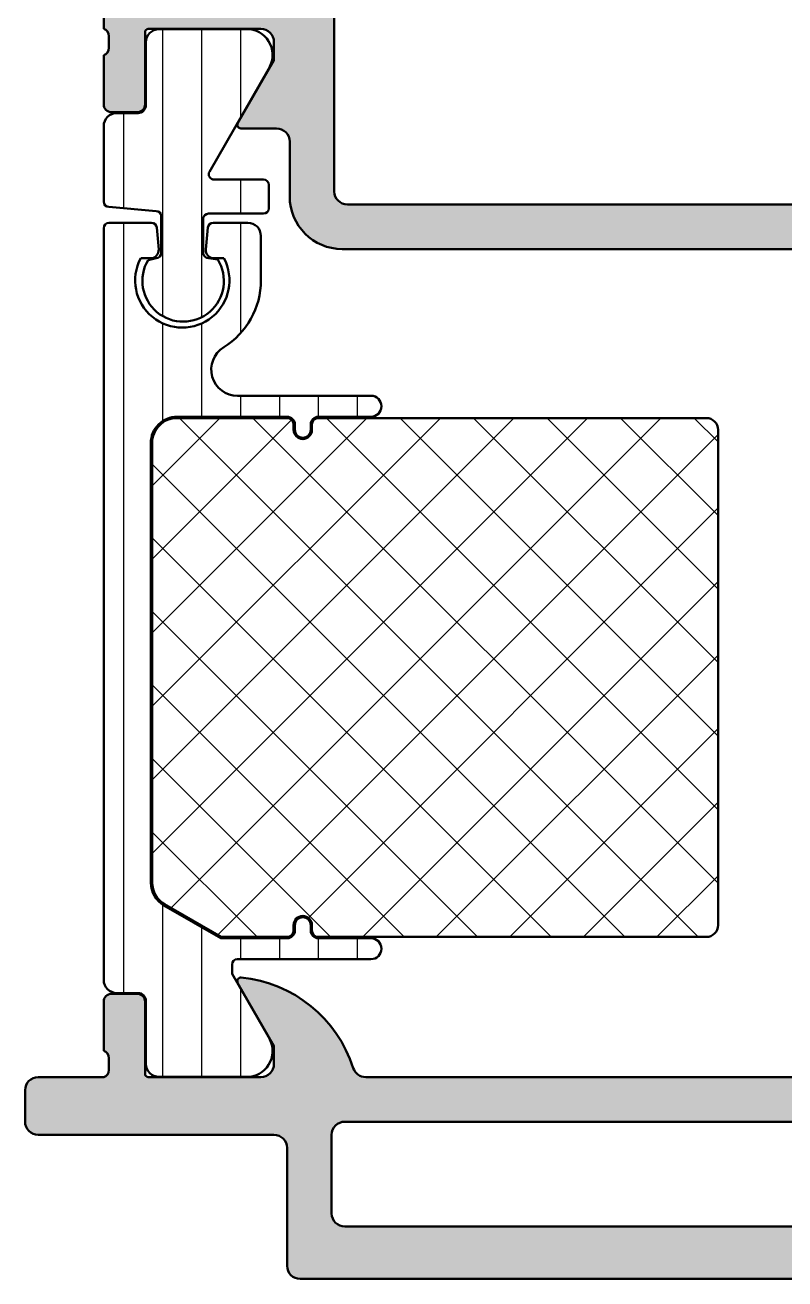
# Model space of a CAD drawing. Extents: x 20 to 78, y 3 to 75.
# Drawn here: x 20 to 49, y 3 to 50.85 of the extents above; entities that cross this region are included whole.
import ezdxf

# ---------------------------------------------------------------- set-up
doc = ezdxf.new("R2010")
doc.units = 0
for name, color, linetype, lineweight in [('0S-Alu contour', 7, 'Continuous', 50), ('0S-Alu hatch', 252, 'Continuous', 25), ('0S-Plastic contour', 254, 'Continuous', 50), ('0S-Plastic hatch', 253, 'Continuous', 25), ('0S-PT contour', 91, 'Continuous', 50), ('0S-PT hatch', 103, 'Continuous', 25)]:
    doc.layers.add(name, color=color, linetype=linetype, lineweight=lineweight)
pattern_1 = [(90, (0, 0), (-1.4859, 0), [])]

# ---------------------------------------------------------------- blocks, each defined once
blk = doc.blocks.new('398150__D2F0867B_CA79_4D83_AA23_D057F32A120A_')
at = {"layer": '0S-Alu hatch'}
h = blk.add_hatch(color=256, dxfattribs=at)
edge = h.paths.add_edge_path()
edge.add_line((30.00026401343132, 74.50000104445732), (30.00026401343133, 67.00000104445695))
edge.add_ellipse((29.50029453007857, 66.99997052501573), major_axis=(-0.4999694842842503, 0), ratio=1, start_angle=89.9930054588263, end_angle=180.0034974838206, ccw=False)
edge.add_line((29.50023349491744, 66.500001044457), (20.50026401342631, 66.50000104445625))
edge.add_arc((20.50026401343114, 66.00000104073133), 0.5000000037249209, 90.00000000055367, 179.993005887432)
edge.add_line((20.00026401343151, 66.00006207587792), (20.00026401343143, 65.70002851026636))
edge.add_arc((20.50026401366356, 65.7000285102766), 0.5000000002321201, 180, 269.9982514709469)
edge.add_line((20.50024875486903, 65.2000285102773), (23.00000000000023, 65.20002851027718))
edge.add_line((23.00000000000023, 65.20002851027718), (23.00000000000035, 58.50003040446583))
edge.add_ellipse((22.4749758030479, 58.0000229818307), major_axis=(-0.7250226410780544, 0), ratio=1, start_angle=136.3989482371629, end_angle=223.6019249855894, ccw=False)
edge.add_line((23.00000762035857, 57.50002356094377), (22.99999999875553, 50.69907664726284))
edge.add_ellipse((22.92116355221252, 50.43155605526973), major_axis=(-0.2788950563274118, 0), ratio=1, start_angle=178.8354106259032, end_angle=253.58012358051332, ccw=False)
edge.add_line((23.20000099875554, 50.42588764727137), (23.20000099875553, 49.97229364727136))
edge.add_ellipse((22.92113290311235, 49.96663298779428), major_axis=(-0.2789255417371579, 0), ratio=1, start_angle=106.4245945553576, end_angle=181.1628700728891, ccw=False)
edge.add_line((22.99999999875554, 49.69908964727134), (22.99999999875553, 47.81907864726282))
edge.add_arc((23.29999999875552, 47.81907864726282), 0.2999999999999971, 180, 270.0000000000013)
edge.add_line((23.29999999875553, 47.51907864726283), (24.27997431779831, 47.51907864726283))
edge.add_arc((24.27997431779831, 47.81907864726284), 0.3000000000000043, 270.0000000000013, 360)
edge.add_line((24.57997431779831, 47.81907864726284), (24.57997431779831, 50.57907664726283))
edge.add_ellipse((24.69997431774081, 50.57907664726283), major_axis=(-0.1199999999424967, 0), ratio=1, start_angle=269.9999999999983, end_angle=360, ccw=False)
edge.add_line((24.69997431774081, 50.69907664720533), (29.00000000000031, 50.69909748777376))
edge.add_ellipse((29.000010320111, 50.19910780788475), major_axis=(-0.4999896799955189, 0), ratio=1, start_angle=179.9988173777202, end_angle=270.00118262198185, ccw=False)
edge.add_line((29.50000000000001, 50.19909748777415), (29.49999999999988, 49.49908528074347))
edge.add_line((29.49999999999988, 49.49908528074347), (28.11175537109272, 47.09457478269572))
edge.add_arc((28.23870596663834, 47.03788439617878), 0.1390332824644127, 155.9366245846284, 266.6097434881934)
edge.add_line((28.23048400878849, 46.89909443601615), (29.59999999875592, 46.89909443601576))
edge.add_ellipse((29.59999999875615, 46.3990944360168), major_axis=(-0.4999999999989626, 0), ratio=1, start_angle=180, end_angle=270.0000000000257, ccw=False)
edge.add_line((30.0999999987551, 46.39909443601681), (30.09999999875603, 44.29876967261841))
edge.add_arc((32.09999999875595, 44.2987696726181), 1.999999999999914, 180, 269.9999999999876)
edge.add_line((32.09999999875551, 42.29876967261819), (68.70000305175542, 42.29876967261779))
edge.add_arc((68.70000305175616, 44.29876967261841), 2.000000000000618, 269.9999999999789, 360)
edge.add_line((70.70000305175677, 44.29876967261841), (70.70000305175678, 46.39909443601569))
edge.add_ellipse((71.20000305175651, 46.39909443601597), major_axis=(-0.49999999999973, 0), ratio=1, start_angle=270.00000000004724, end_angle=360, ccw=False)
edge.add_line((71.2000030517561, 46.89909443601569), (72.56953430175747, 46.89909443601581))
edge.add_arc((72.56129753257002, 47.03789339212072), 0.1390431392858264, 273.3961299493354, 384.0575019778553)
edge.add_line((72.68826293945314, 47.09457478269528), (71.30001831054585, 49.49908528074314))
edge.add_line((71.30001831054585, 49.49908528074314), (71.30001831054632, 50.199097487784))
edge.add_ellipse((71.8000030538529, 50.19911274795955), major_axis=(-0.4999847435394781, 0), ratio=1, start_angle=-90.00699432659928, end_angle=0.0017487408159126971, ccw=False)
edge.add_line((71.80006408900441, 50.69909748777362), (76.10002873271398, 50.69907664720528))
edge.add_ellipse((76.100028732714, 50.57907664720527), major_axis=(-0.1199999999999974, 0), ratio=1, start_angle=180, end_angle=270.00000000000676, ccw=False)
edge.add_line((76.220028732714, 50.57907664720527), (76.22002873271398, 47.81907864720526))
edge.add_arc((76.52002873271398, 47.81907864720525), 0.2999999999999943, 180, 270)
edge.add_line((76.52002873271398, 47.51907864720526), (77.50000305175676, 47.51907864720527))
edge.add_arc((77.50000305175678, 47.81907864720527), 0.3000000000000078, 269.9999999999973, 360)
edge.add_line((77.80000305175679, 47.81907864720527), (77.80000305175678, 49.69908964721379))
edge.add_ellipse((77.87887014739992, 49.96663298773672), major_axis=(-0.2789255417371315, 0), ratio=1, start_angle=-1.1628700728924741, end_angle=73.57540544464848, ccw=False)
edge.add_line((77.60000205175677, 49.97229364721381), (77.60000205175677, 50.42588764721378))
edge.add_ellipse((77.87883949829981, 50.43155605521215), major_axis=(-0.2788950563274235, 0), ratio=1, start_angle=-73.58012358050843, end_angle=1.16458937409692, ccw=False)
edge.add_line((77.80000305175678, 50.69907664720527), (77.80000305175827, 59.50001630324557))
edge.add_arc((76.80000305164091, 59.50001630324512), 1.000000000117344, 0, 90.00087426481947)
edge.add_line((76.79998779284129, 60.50001630324605), (76.30000305175736, 60.50001630324591))
edge.add_line((76.30000305175736, 60.50001630324591), (76.30000305175794, 58.00001630324593))
edge.add_ellipse((75.29991565428485, 58.00010370070825), major_axis=(-1.000087401291919, 0), ratio=1, start_angle=90.00501389831152, end_angle=179.9949929319336, ccw=False)
edge.add_line((75.30000317096703, 57.00001630324559), (73.99995434284199, 57.00001630324594))
edge.add_ellipse((74.00001314057084, 58.00007510097467), major_axis=(-1.000058799457211, 0), ratio=1, start_angle=0.0033686637580103707, end_angle=89.99663133636528, ccw=False)
edge.add_line((72.99995434284212, 58.00001630324366), (72.99995434284197, 65.00001630464119))
edge.add_ellipse((73.52492478227374, 65.49998470621253), major_axis=(-0.7249568020558169, 0), ratio=1, start_angle=-43.60785378749159, end_angle=43.602621782706706, ccw=False)
edge.add_line((73.00000000000021, 66.00000104374767), (72.99999999999945, 72.00000104445623))
edge.add_ellipse((74.00005492741286, 71.99994611704346), major_axis=(-1.000054928921843, 0), ratio=1, start_angle=270.00314693606, end_angle=359.99685306376585, ccw=False)
edge.add_line((74.00000000000036, 73.00000104445687), (75.30000305175837, 73.00000104445633))
edge.add_ellipse((75.29997722375064, 71.99997521644913), major_axis=(-1.00002582834073, 0), ratio=1, start_angle=180.0014797973691, end_angle=269.99852020238484, ccw=False)
edge.add_line((76.30000305175784, 72.00000104445257), (76.30000305175724, 70.5000010444568))
edge.add_line((76.30000305175724, 70.5000010444568), (76.89999389648327, 70.50000104445729))
edge.add_line((76.89999389648327, 70.50000104445729), (78.00000000000045, 71.60000714797133))
edge.add_line((78.00000000000045, 71.60000714797133), (78, 75.00000104445695))
edge.add_line((78, 75.00000104445695), (30.5002640134316, 75.00000104445675))
edge.add_arc((30.50028493701999, 74.49998012086807), 0.5000209240264388, 90.00239756628095, 179.9976024336429)
edge = h.paths.add_edge_path()
edge.add_ellipse((32.20029758276723, 72.49998883742502), major_axis=(-0.5000305185099218, 0), ratio=1, start_angle=270.003496844035, end_angle=359.99650315784504, ccw=False)
edge.add_line((32.20026706518374, 73.00001935500367), (70.80001220309043, 72.99998883763575))
edge.add_ellipse((70.80004272253704, 72.50001935407288), major_axis=(-0.499969484494379, 0), ratio=1, start_angle=179.9930054594119, end_angle=270.00349748442494, ccw=False)
edge.add_line((71.3000122033059, 72.49995831891688), (71.30001220703129, 56.80001172560853))
edge.add_arc((72.80001220703072, 56.80001172560853), 1.499999999999431, 180, 270.0000000000005)
edge.add_line((72.80001220703073, 55.30001172560909), (75.3000030517578, 55.30001172560909))
edge.add_ellipse((75.30000305175776, 54.80001172560949), major_axis=(-0.4999999999996101, 0), ratio=1, start_angle=180, end_angle=269.9999999999951, ccw=False)
edge.add_line((75.80000305175736, 54.80001172560943), (75.80000305175713, 52.89909748777348))
edge.add_ellipse((75.30000305175753, 52.89909748777348), major_axis=(-0.499999999999595, 0), ratio=1, start_angle=90.00000000000807, end_angle=180, ccw=False)
edge.add_line((75.3000030517576, 52.39909748777389), (70.00092949662229, 52.39909748777379))
edge.add_arc((70.0009274475944, 51.39818835071697), 1.000909137058925, 89.99988270598647, 180.0001172906019)
edge.add_line((69.00001831053758, 51.39818630168687), (69.00000305175676, 44.49874220679731))
edge.add_ellipse((68.49999232068394, 44.49878345703477), major_axis=(-0.5000107327743628, 0), ratio=1, start_angle=90.0012296638372, end_angle=179.9952731724382, ccw=False)
edge.add_line((68.50000305175561, 43.99877272437556), (32.29999795146663, 43.99877272437539))
edge.add_ellipse((32.30000868249467, 44.49878140969596), major_axis=(-0.5000086854357254, 0), ratio=1, start_angle=0.004726827561796654, end_angle=89.99877033612711, ccw=False)
edge.add_line((31.79999999876049, 44.4987401596273), (31.79998473998023, 51.39909849235003))
edge.add_arc((30.80001000428273, 51.39907729498472), 0.9999747359221768, 0.0012145502538139, 90.0014491386028)
edge.add_line((30.79998471268178, 52.39905203058706), (25.20000326079588, 52.40035079152082))
edge.add_ellipse((25.20000326079585, 52.90035079152067), major_axis=(-0.4999999999998508, 0), ratio=1, start_angle=0, end_angle=90.00000000000409, ccw=False)
edge.add_line((24.70000326079599, 52.90035079152062), (24.70000326079591, 54.20001562593386))
edge.add_line((24.70000326079591, 54.20001562593386), (25.5000076203586, 55.000019985496))
edge.add_line((25.5000076203586, 55.000019985496), (25.50000762035863, 61.00002598385842))
edge.add_line((25.50000762035863, 61.00002598385842), (24.70000326079619, 61.80003034342095))
edge.add_line((24.70000326079619, 61.80003034342095), (24.70001455071076, 64.30001429658894))
edge.add_ellipse((25.20001455071041, 64.30001325148731), major_axis=(-0.5000000000007426, 0), ratio=1, start_angle=270.00000000014575, end_angle=359.9998802401752, ccw=False)
edge.add_line((25.20001455070914, 64.80001325148805), (30.70026706512218, 64.80001325141924))
edge.add_arc((30.70027874519626, 65.80000157141228), 0.9999883200612565, 269.9993307732342, 360.000669226757)
edge.add_line((31.70026706518931, 65.80001325148848), (31.70026706518857, 72.5000193549921))
at = {"layer": '0S-Alu contour', "color": 7}
for points in [[(76.30000305175784, 72.00000104445257), (76.30000305175724, 70.5000010444568), (76.89999389648327, 70.50000104445729), (78.00000000000045, 71.60000714797133), (78, 75.00000104445695), (30.5002640134316, 75.00000104445675)], [(30.00026401343132, 74.50000104445732), (30.00026401343133, 67.00000104445695)], [(32.20026706518374, 73.00001935500367), (70.80001220309043, 72.99998883763575)], [(74.00000000000036, 73.00000104445687), (75.30000305175837, 73.00000104445633)], [(31.70026706518931, 65.80001325148848), (31.70026706518857, 72.5000193549921)], [(71.3000122033059, 72.49995831891688), (71.30001220703129, 56.80001172560853)], [(73.00000000000021, 66.00000104374767), (72.99999999999945, 72.00000104445623)], [(29.50023349491744, 66.500001044457), (20.50026401342631, 66.50000104445625)], [(20.00026401343151, 66.00006207587792), (20.00026401343143, 65.70002851026636)], [(20.50024875486903, 65.2000285102773), (23.00000000000023, 65.20002851027718), (23.00000000000035, 58.50003040446583)], [(25.20001455070914, 64.80001325148805), (30.70026706512218, 64.80001325141924)], [(72.99995434284212, 58.00001630324366), (72.99995434284197, 65.00001630464119)], [(24.70000326079599, 52.90035079152062), (24.70000326079591, 54.20001562593386), (25.5000076203586, 55.000019985496), (25.50000762035863, 61.00002598385842), (24.70000326079619, 61.80003034342095), (24.70001455071076, 64.30001429658894)], [(76.79998779284129, 60.50001630324605), (76.30000305175736, 60.50001630324591), (76.30000305175794, 58.00001630324593)], [(77.80000305175678, 50.69907664720527), (77.80000305175827, 59.50001630324557)], [(23.00000762035857, 57.50002356094377), (22.99999999875553, 50.69907664726284)], [(75.30000317096703, 57.00001630324559), (73.99995434284199, 57.00001630324594)], [(72.80001220703073, 55.30001172560909), (75.3000030517578, 55.30001172560909)], [(75.80000305175736, 54.80001172560943), (75.80000305175713, 52.89909748777348)], [(30.79998471268178, 52.39905203058706), (25.20000326079588, 52.40035079152082)], [(75.3000030517576, 52.39909748777389), (70.00092949662229, 52.39909748777379)], [(31.79999999876049, 44.4987401596273), (31.79998473998023, 51.39909849235003)], [(69.00001831053758, 51.39818630168687), (69.00000305175676, 44.49874220679731)], [(23.20000099875554, 50.42588764727137), (23.20000099875553, 49.97229364727136)], [(24.57997431779831, 47.81907864726284), (24.57997431779831, 50.57907664726283)], [(24.69997431774081, 50.69907664720533), (29.00000000000031, 50.69909748777376)], [(71.80006408900441, 50.69909748777362), (76.10002873271398, 50.69907664720528)], [(76.220028732714, 50.57907664720527), (76.22002873271398, 47.81907864720526)], [(77.60000205175677, 49.97229364721381), (77.60000205175677, 50.42588764721378)], [(29.50000000000001, 50.19909748777415), (29.49999999999988, 49.49908528074347), (28.11175537109272, 47.09457478269572)], [(72.68826293945314, 47.09457478269528), (71.30001831054585, 49.49908528074314), (71.30001831054632, 50.199097487784)], [(22.99999999875554, 49.69908964727134), (22.99999999875553, 47.81907864726282)], [(77.80000305175679, 47.81907864720527), (77.80000305175678, 49.69908964721379)], [(23.29999999875553, 47.51907864726283), (24.27997431779831, 47.51907864726283)], [(76.52002873271398, 47.51907864720526), (77.50000305175676, 47.51907864720527)], [(28.23048400878849, 46.89909443601615), (29.59999999875592, 46.89909443601576)], [(71.2000030517561, 46.89909443601569), (72.56953430175747, 46.89909443601581)], [(30.0999999987551, 46.39909443601681), (30.09999999875603, 44.29876967261841)], [(70.70000305175677, 44.29876967261841), (70.70000305175678, 46.39909443601569)], [(68.50000305175561, 43.99877272437556), (32.29999795146663, 43.99877272437539)], [(32.09999999875551, 42.29876967261819), (68.70000305175542, 42.29876967261779)]]:
    blk.add_lwpolyline(points, dxfattribs=at)
for centre, radius, start, end in [((30.50028493701999, 74.49998012086807), 0.5000209240264388, 90.00239756628095, 179.9976024336429), ((20.50026401343114, 66.00000104073133), 0.5000000037249209, 90.00000000055367, 179.993005887432), ((20.50026401366356, 65.7000285102766), 0.5000000002321201, 180, 269.9982514709469), ((30.70027874519626, 65.80000157141228), 0.9999883200612565, 269.9993307732342, 0.0006692267570559), ((76.80000305164091, 59.50001630324512), 1.000000000117344, 0, 90.00087426481947), ((72.80001220703072, 56.80001172560853), 1.499999999999431, 180, 270.0000000000005), ((30.80001000428273, 51.39907729498472), 0.9999747359221768, 0.0012145502538139, 90.0014491386028), ((70.0009274475944, 51.39818835071697), 1.000909137058925, 89.99988270598647, 180.0001172906019), ((23.29999999875552, 47.81907864726282), 0.2999999999999971, 180, 270.0000000000013), ((24.27997431779831, 47.81907864726284), 0.3000000000000043, 270.0000000000013, 0), ((76.52002873271398, 47.81907864720525), 0.2999999999999943, 180, 270), ((77.50000305175678, 47.81907864720527), 0.3000000000000078, 269.9999999999973, 0), ((28.23870596663834, 47.03788439617878), 0.1390332824644127, 155.9366245846284, 266.6097434881934), ((72.56129753257002, 47.03789339212072), 0.1390431392858264, 273.3961299493354, 24.05750197785528), ((32.09999999875595, 44.2987696726181), 1.999999999999914, 180, 269.9999999999876), ((68.70000305175616, 44.29876967261841), 2.000000000000618, 269.9999999999789, 0)]:
    blk.add_arc(centre, radius, start, end, dxfattribs=at)
at = {"layer": '0S-Alu contour', "color": 7, "extrusion": (0, 0, -1)}
for centre, radius, start, end in [((-32.20029758276723, 72.49998883742502), 0.5000305185099218, 0.003496842154942, 89.99650315596499), ((-70.80004272253704, 72.50001935407288), 0.499969484494379, 89.99650251557507, 180.0069945405882), ((-74.00005492741286, 71.99994611704346), 1.000054928921843, 0.0031469362341623, 89.99685306394004), ((-75.29997722375064, 71.99997521644913), 1.00002582834073, 90.00147979761515, 179.9985202026309), ((-29.50029453007857, 66.99997052501573), 0.4999694842842503, 179.9965025161794, 270.0069945411737), ((-73.52492478227374, 65.49998470621253), 0.7249568020558171, 316.3973782172933, 43.60785378749162), ((-25.20001455071041, 64.30001325148731), 0.5000000000007426, 0.0001197598248263, 89.99999999985424), ((-22.4749758030479, 58.0000229818307), 0.7250226410780546, 136.3980750144106, 223.6010517628371), ((-74.00001314057084, 58.00007510097467), 1.000058799457211, 270.0033686636347, 359.996631336242), ((-75.29991565428485, 58.00010370070825), 1.000087401291919, 180.0050070680665, 269.9949861016885), ((-75.30000305175776, 54.80001172560949), 0.4999999999996101, 90.00000000000487, 180), ((-25.20000326079585, 52.90035079152067), 0.4999999999998508, 269.9999999999959, 0), ((-75.30000305175753, 52.89909748777348), 0.499999999999595, 180, 269.9999999999919), ((-22.92116355221252, 50.43155605526973), 0.2788950563274118, 106.4198764194867, 181.1645893740969), ((-24.69997431774081, 50.57907664726283), 0.1199999999424968, 0, 90.0000000000017), ((-29.000010320111, 50.19910780788475), 0.4999896799955189, 89.99881737801816, 180.0011826222798), ((-71.8000030538529, 50.19911274795955), 0.4999847435394782, 359.9982512591841, 90.00699432659925), ((-76.100028732714, 50.57907664720527), 0.1199999999999974, 89.99999999999324, 180), ((-77.87883949829981, 50.43155605521215), 0.2788950563274235, 358.8354106259031, 73.58012358050841), ((-22.92113290311235, 49.96663298779428), 0.2789255417371579, 178.8371299271109, 253.5754054446424), ((-77.87887014739992, 49.96663298773672), 0.2789255417371315, 286.4245945553515, 1.162870072892493), ((-29.59999999875615, 46.3990944360168), 0.4999999999989626, 89.99999999997434, 180), ((-71.20000305175651, 46.39909443601597), 0.49999999999973, 0, 89.99999999995278), ((-32.30000868249467, 44.49878140969596), 0.5000086854357254, 270.001229663873, 359.9952731724382), ((-68.49999232068394, 44.49878345703477), 0.5000107327743628, 180.0047268275618, 269.9987703361628)]:
    blk.add_arc(centre, radius, start, end, dxfattribs=at)
blk = doc.blocks.new('284683__45D297F5_94B5_4EF2_9C93_16A28F74FB3E___11F28F16_BD12_46A5_A1A6_DF927A4A1D4A_')
at = {"layer": '0S-Plastic hatch'}
h = blk.add_hatch(dxfattribs=at)
h.set_pattern_fill('ANSI31', color=256, scale=0.4680000000000001, angle=45, style=0)
h.set_pattern_definition(pattern_1)
edge = h.paths.add_edge_path()
edge.add_line((22.99999999999697, 46.99002270905998), (22.99999999999697, 44.10751706330802))
edge.add_arc((23.20040401124497, 44.10790883705226), 0.2004043941907311, 180.1120085038914, 269.8836202750908)
edge.add_line((23.19999694823916, 43.90750485627677), (24.99999999999697, 43.75000363557364))
edge.add_ellipse((24.99959574255127, 43.54960246014424), major_axis=(-0.2004015831713228, 0), ratio=1, start_angle=180.1112080115298, end_angle=269.88442076745537, ccw=False)
edge.add_line((25.19999694823916, 43.5499914285424), (25.19999694823916, 42.14999562470938))
edge.add_ellipse((24.99959295804352, 42.15038739278385), major_axis=(-0.2004043731273366, 0), ratio=1, start_angle=90.11419246348919, end_angle=179.8879931053353, ccw=False)
edge.add_line((24.99999237060244, 41.94998341767814), (24.6983372703553, 41.88069551682412))
edge.add_arc((26.03273939633658, 41.0830743869122), 1.554615225933836, 149.1316896044953, 391.7299762794008)
edge.add_line((27.35499572753602, 41.90067251271014), (26.99999999999697, 41.94998341767814))
edge.add_ellipse((27.00039659183237, 42.15038457216791), major_axis=(-0.2004015469149841, 0), ratio=1, start_angle=0.11120204489219532, end_angle=89.8866123862843, ccw=False)
edge.add_line((26.79999542236025, 42.14999562470938), (26.79999542236025, 43.45001584260489))
edge.add_ellipse((27.00035758703783, 43.44963533893197), major_axis=(-0.2003625259806017, 0), ratio=1, start_angle=270.1044375530894, end_angle=359.89119089237767, ccw=False)
edge.add_line((26.99999237060243, 43.64999753205802), (29.09999084472355, 43.64999753205802))
edge.add_arc((29.09959425288815, 43.85039868654778), 0.2004015469149663, 270.1133876137158, 359.8887979551078)
edge.add_line((29.29999542236025, 43.85000973908925), (29.29999542236025, 44.75000363557365))
edge.add_arc((29.09957329876585, 44.74959373479213), 0.2004225427558924, 0.1171804371379405, 89.88063399403507)
edge.add_line((29.09999084472354, 44.9500158426049), (27.21242570184131, 44.9500158426049))
edge.add_ellipse((27.21242570184132, 45.1500158426049), major_axis=(-0.2000000000000028, 0), ratio=1, start_angle=-29.879840183825706, end_angle=89.99999999999898, ccw=False)
edge.add_line((27.03901128368971, 45.24965237996515), (29.28548149809644, 49.15956670905997))
edge.add_arc((28.44422884910509, 49.70020163433712), 0.9999960709244813, 327.2729839001594, 441.8183919481002)
edge.add_line((28.58653949809644, 50.69001970905998), (25.1099979999967, 50.69001981464585))
edge.add_arc((25.10999536037162, 50.19002383720723), 0.4999959774455904, 89.99969751881414, 180.0003024817733)
edge.add_line((24.609999382933, 50.19002119757703), (24.6103313275909, 47.79006430847302))
edge.add_ellipse((24.31033133046046, 47.79002281464584), major_axis=(-0.3000000000000047, 0), ratio=1, start_angle=90.00000746561909, end_angle=180.0079247372928, ccw=False)
edge.add_line((24.31033136955035, 47.49002281464584), (23.49999993484717, 47.49002270905997))
edge.add_arc((23.49999999999697, 46.99002270905998), 0.4999999999999929, 90.00000746561696, 180)
at = {"layer": '0S-Plastic contour', "color": 7}
for points in [[(28.58653949809644, 50.69001970905998), (25.1099979999967, 50.69001981464585)], [(24.609999382933, 50.19002119757703), (24.6103313275909, 47.79006430847302)], [(27.03901128368971, 45.24965237996515), (29.28548149809644, 49.15956670905997)], [(24.31033136955035, 47.49002281464584), (23.49999993484717, 47.49002270905997)], [(22.99999999999697, 46.99002270905998), (22.99999999999697, 44.10751706330802)], [(29.09999084472354, 44.9500158426049), (27.21242570184131, 44.9500158426049)], [(29.29999542236025, 43.85000973908925), (29.29999542236025, 44.75000363557365)], [(23.19999694823916, 43.90750485627677), (24.99999999999697, 43.75000363557364)], [(25.19999694823916, 43.5499914285424), (25.19999694823916, 42.14999562470938)], [(26.99999237060243, 43.64999753205802), (29.09999084472355, 43.64999753205802)], [(26.79999542236025, 42.14999562470938), (26.79999542236025, 43.45001584260489)], [(24.99999237060244, 41.94998341767814), (24.6983372703553, 41.88069551682412)], [(27.35499572753602, 41.90067251271014), (26.99999999999697, 41.94998341767814)]]:
    blk.add_lwpolyline(points, dxfattribs=at)
for centre, radius, start, end in [((25.10999536037162, 50.19002383720723), 0.4999959774455904, 89.99969751881414, 180.0003024817733), ((28.44422884910509, 49.70020163433712), 0.9999960709244813, 327.2729839001594, 81.81839194810021), ((23.49999999999697, 46.99002270905998), 0.4999999999999929, 90.00000746561696, 180), ((29.09957329876585, 44.74959373479213), 0.2004225427558924, 0.1171804371379405, 89.88063399403507), ((23.20040401124497, 44.10790883705226), 0.2004043941907311, 180.1120085038914, 269.8836202750908), ((29.09959425288815, 43.85039868654778), 0.2004015469149663, 270.1133876137158, 359.8887979551078), ((26.03273939633658, 41.0830743869122), 1.554615225933836, 149.1316896044953, 31.72997627940086)]:
    blk.add_arc(centre, radius, start, end, dxfattribs=at)
at = {"layer": '0S-Plastic contour', "color": 7, "extrusion": (0, 0, -1)}
for centre, radius, start, end in [((-24.31033133046046, 47.79002281464584), 0.3000000000000047, 179.9920752627072, 269.9999925343809), ((-27.21242570184132, 45.1500158426049), 0.2000000000000028, 270.000000000001, 29.87984018382567), ((-24.99959574255127, 43.54960246014424), 0.2004015831713228, 90.11557923254462, 179.8887919884702), ((-27.00035758703783, 43.44963533893197), 0.2003625259806018, 0.1088091076223094, 89.89556244691065), ((-24.99959295804352, 42.15038739278385), 0.2004043731273366, 180.1120068946648, 269.8858075365108), ((-27.00039659183237, 42.15038457216791), 0.2004015469149841, 270.1133876137157, 359.8887979551078)]:
    blk.add_arc(centre, radius, start, end, dxfattribs=at)
blk = doc.blocks.new('284683__8EB1678A_1CEF_4F96_B016_9E9373EEA350___2CFADB33_5C1E_401C_896D_D5427182D38B_')
at = {"layer": '0S-Plastic hatch'}
h = blk.add_hatch(dxfattribs=at)
h.set_pattern_fill('ANSI31', color=256, scale=0.4680000000000001, angle=45, style=0)
h.set_pattern_definition(pattern_1)
edge = h.paths.add_edge_path()
edge.add_line((22.99999389647817, 43.09997245936939), (23.00000001492546, 14.41001670802235))
edge.add_arc((23.50000001492545, 14.41001681465282), 0.5, 180.0000122241782, 270)
edge.add_line((23.50000001492545, 13.91001681465282), (24.31033133333029, 13.91001681465282))
edge.add_ellipse((24.31033133333029, 13.61001681465282), major_axis=(-0.3000000000000007, 0), ratio=1, start_angle=180, end_angle=270.0000000000007, ccw=False)
edge.add_line((24.61033133333029, 13.61001681465282), (24.60999938293328, 11.21001843171651))
edge.add_arc((25.10999536037189, 11.21001579209143), 0.4999959774455815, 179.9996975182267, 270.0003024811867)
edge.add_line((25.10999799999697, 10.71001981465282), (28.58653949809644, 10.71001981465282))
edge.add_arc((28.44422884910509, 11.69983788937567), 0.999996070924473, 278.1816080518995, 392.7270160998407)
edge.add_line((29.28548149809643, 12.24047281465282), (27.9000030517548, 14.64019220543533))
edge.add_line((27.9000030517548, 14.64019220543533), (27.9000030517548, 14.99998471964841))
edge.add_ellipse((28.10000305175478, 14.99998471964847), major_axis=(-0.1999999999999886, 0), ratio=1, start_angle=270.00000000001626, end_angle=360, ccw=False)
edge.add_line((28.10000305175473, 15.19998471964846), (33.19999084472355, 15.19998471964848))
edge.add_arc((33.19999084472355, 15.59997861613284), 0.3999938964843608, 270, 450)
edge.add_line((33.19999084472355, 15.99997251261721), (31.19998779296569, 15.99997251261732))
edge.add_ellipse((31.19998779296571, 16.2999725126173), major_axis=(-0.2999999999999794, 0), ratio=1, start_angle=0, end_angle=89.99999999999528, ccw=False)
edge.add_line((30.89998779296573, 16.2999725126173), (30.89998779296573, 16.49997251261724))
edge.add_arc((30.59999237060245, 16.49997251261712), 0.2999954223632812, 0, 180)
edge.add_line((30.29999694823917, 16.49997251261712), (30.29999694823917, 16.29997251261728))
edge.add_ellipse((29.99999694823905, 16.29997251261721), major_axis=(-0.3000000000001215, 0), ratio=1, start_angle=90.00000000001017, end_angle=180, ccw=False)
edge.add_line((29.9999969482391, 15.99997251261709), (27.4737792968721, 15.99997251261721))
edge.add_line((27.4737792968721, 15.99997251261721), (25.30007629394233, 17.25470426021193))
edge.add_ellipse((25.80008256966078, 18.12081257374727), major_axis=(-1.000074940458397, 0), ratio=1, start_angle=0.0011141101646217066, end_angle=60.00206363611193, ccw=False)
edge.add_line((24.80000762939145, 18.12079312739946), (24.79999501933642, 34.89999584554805))
edge.add_ellipse((25.79999501933593, 34.89999692667973), major_axis=(-1.00000000000009, 0), ratio=1, start_angle=-89.99999999999523, end_angle=6.194420529936906e-05, ccw=False)
edge.add_line((25.79999501933585, 35.89999692667982), (29.99999694823909, 35.89999692667959))
edge.add_ellipse((29.99999694823916, 35.59999692667958), major_axis=(-0.3000000000000114, 0), ratio=1, start_angle=180, end_angle=270.0000000000122, ccw=False)
edge.add_line((30.29999694823917, 35.59999692667959), (30.29999694823917, 35.39999692667971))
edge.add_arc((30.59999237060245, 35.39999692667971), 0.2999954223632812, 180, 360)
edge.add_line((30.89998779296573, 35.39999692667971), (30.89998779296573, 35.59999692667958))
edge.add_ellipse((31.19998779296592, 35.59999692667952), major_axis=(-0.3000000000001854, 0), ratio=1, start_angle=270.0000000000007, end_angle=360, ccw=False)
edge.add_line((31.19998779296591, 35.89999692667971), (33.19999084472355, 35.89999692667962))
edge.add_arc((33.19999084472355, 36.29999082316404), 0.3999938964844105, 270, 450)
edge.add_line((33.19999084472355, 36.69998471964845), (28.10718394617552, 36.69998471964845))
edge.add_ellipse((28.10718394617551, 37.6999847196484), major_axis=(-0.999999999999943, 0), ratio=1, start_angle=-58.211669356389905, end_angle=90.00000000000102, ccw=False)
edge.add_arc((26.00005319402881, 41.09998471867174), 3.000000000000184, 301.7883306436116, 360.0039970867418)
edge.add_line((29.00005318672882, 41.10019400564397), (28.99999389648147, 42.79997251261716))
edge.add_arc((28.49999389648131, 42.7999725126171), 0.5000000000001564, 0, 90.00000000000651)
edge.add_line((28.49999389648125, 43.29997251261726), (27.17397852499689, 43.29997251261725))
edge.add_arc((27.17397852499687, 43.09997251261726), 0.1999999999999891, 89.99999999999594, 174.9998434473586)
edge.add_line((26.97473963300743, 43.11740420555904), (26.90113555849396, 42.2761322590613))
edge.add_arc((27.19999389647821, 42.24998471964858), 0.3000000000000682, 174.9998434473521, 270.0000000000027)
edge.add_line((27.19999389647822, 41.94998471964851), (27.58671635876797, 41.94998471964845))
edge.add_ellipse((26.000053194029, 41.09998471867178), major_axis=(-1.799999999999962, 0), ratio=1, start_angle=-28.17864277579929, end_angle=208.1786427757992, ccw=False)
edge.add_line((24.41339002929002, 41.94998471964845), (24.79999389647824, 41.94998471964857))
edge.add_arc((24.79999389647828, 42.24998471964862), 0.3000000000000467, 269.9999999999919, 365.0001565526389)
edge.add_line((25.0988522344625, 42.27613225906128), (25.02524815994914, 43.11740420555898))
edge.add_arc((24.82600926795948, 43.09997251261705), 0.2000000000002302, 5.000156552674131, 90.00000000000813)
edge.add_line((24.82600926795945, 43.29997251261729), (23.19999389647822, 43.29997251261728))
edge.add_arc((23.1999938964782, 43.09997251261725), 0.2000000000000313, 89.99999999999388, 179.9999847272327)
at = {"layer": '0S-Plastic contour', "color": 7}
for points in [[(22.99999389647817, 43.09997245936939), (23.00000001492546, 14.41001670802234)], [(24.82600926795945, 43.29997251261729), (23.19999389647822, 43.29997251261728)], [(25.0988522344625, 42.27613225906128), (25.02524815994914, 43.11740420555898)], [(26.97473963300743, 43.11740420555904), (26.90113555849396, 42.2761322590613)], [(28.49999389648125, 43.29997251261726), (27.17397852499689, 43.29997251261725)], [(29.00005318672882, 41.10019400564397), (28.99999389648147, 42.79997251261716)], [(24.41339002929002, 41.94998471964845), (24.79999389647824, 41.94998471964857)], [(27.19999389647822, 41.94998471964851), (27.58671635876797, 41.94998471964845)], [(33.19999084472355, 36.69998471964845), (28.10718394617552, 36.69998471964845)], [(25.79999501933585, 35.89999692667982), (29.99999694823909, 35.89999692667959)], [(31.19998779296591, 35.89999692667971), (33.19999084472355, 35.89999692667962)], [(30.29999694823917, 35.59999692667959), (30.29999694823917, 35.39999692667971)], [(30.89998779296573, 35.39999692667971), (30.89998779296573, 35.59999692667958)], [(24.80000762939145, 18.12079312739946), (24.79999501933642, 34.89999584554805)], [(29.9999969482391, 15.99997251261709), (27.4737792968721, 15.99997251261721), (25.30007629394233, 17.25470426021193)], [(30.29999694823917, 16.49997251261712), (30.29999694823917, 16.29997251261728)], [(30.89998779296573, 16.2999725126173), (30.89998779296573, 16.49997251261724)], [(33.19999084472355, 15.99997251261721), (31.19998779296569, 15.99997251261732)], [(29.28548149809643, 12.24047281465282), (27.9000030517548, 14.64019220543533), (27.9000030517548, 14.99998471964841)], [(28.10000305175473, 15.19998471964846), (33.19999084472355, 15.19998471964848)], [(23.50000001492545, 13.91001681465282), (24.31033133333029, 13.91001681465282)], [(24.61033133333029, 13.61001681465282), (24.60999938293328, 11.21001843171651)], [(25.10999799999697, 10.71001981465282), (28.58653949809644, 10.71001981465282)]]:
    blk.add_lwpolyline(points, dxfattribs=at)
for centre, radius, start, end in [((23.1999938964782, 43.09997251261725), 0.2000000000000313, 89.99999999999388, 179.9999847272327), ((24.82600926795948, 43.09997251261705), 0.2000000000002302, 5.000156552674131, 90.00000000000813), ((27.17397852499687, 43.09997251261726), 0.1999999999999891, 89.99999999999594, 174.9998434473586), ((28.49999389648131, 42.7999725126171), 0.5000000000001564, 0, 90.00000000000651), ((24.79999389647828, 42.24998471964862), 0.3000000000000467, 269.9999999999919, 5.000156552638954), ((27.19999389647821, 42.24998471964858), 0.3000000000000682, 174.9998434473521, 270.0000000000027), ((26.00005319402881, 41.09998471867174), 3.000000000000184, 301.7883306436116, 0.0039970867418171), ((33.19999084472355, 36.29999082316404), 0.3999938964844105, 270, 90), ((30.59999237060245, 35.39999692667971), 0.2999954223632812, 180, 0), ((30.59999237060245, 16.49997251261712), 0.2999954223632812, 0, 180), ((33.19999084472355, 15.59997861613284), 0.3999938964843608, 270, 90), ((23.50000001492545, 14.41001681465282), 0.5, 180.0000122241782, 270), ((28.44422884910509, 11.69983788937567), 0.999996070924473, 278.1816080518995, 32.72701609984073), ((25.10999536037189, 11.21001579209143), 0.4999959774455815, 179.9996975182267, 270.0003024811867)]:
    blk.add_arc(centre, radius, start, end, dxfattribs=at)
at = {"layer": '0S-Plastic contour', "color": 7, "extrusion": (0, 0, -1)}
for centre, radius, start, end in [((-26.000053194029, 41.09998471867178), 1.799999999999962, 151.8213572242008, 28.1786427757992), ((-28.10718394617551, 37.6999847196484), 0.999999999999943, 269.999999999999, 58.21166935638991), ((-25.79999501933593, 34.89999692667973), 1.00000000000009, 359.9999380557947, 89.99999999999532), ((-29.99999694823916, 35.59999692667958), 0.3000000000000114, 89.99999999998779, 180), ((-31.19998779296592, 35.59999692667952), 0.3000000000001854, 0, 89.99999999999935), ((-25.80008256966078, 18.12081257374727), 1.000074940458397, 299.9979363638881, 359.9988858898354), ((-29.99999694823905, 16.29997251261721), 0.3000000000001215, 180, 269.9999999999898), ((-31.19998779296571, 16.2999725126173), 0.2999999999999794, 270.0000000000047, 0), ((-28.10000305175478, 14.99998471964847), 0.1999999999999886, 0, 89.99999999998371), ((-24.31033133333029, 13.61001681465282), 0.3000000000000007, 89.99999999999935, 180)]:
    blk.add_arc(centre, radius, start, end, dxfattribs=at)
blk = doc.blocks.new('399950__FC686545_B16A_4B6A_BC51_3219215C9676_')
at = {"layer": '0S-PT hatch'}
h = blk.add_hatch(dxfattribs=at)
h.set_pattern_fill('ANSI37', color=256, scale=0.625, angle=90, style=0)
h.set_pattern_definition([(135, (0, 0), (-1.403165018917055, -1.403165018917055), []), (225, (0, 0), (1.403165018917055, -1.403165018917055), [])])
edge = h.paths.add_edge_path()
edge.add_ellipse((45.99996411505435, 35.39997477459262), major_axis=(-0.4500221525778036, 0), ratio=1, start_angle=180.002820352431, end_angle=269.99747651946143, ccw=False)
edge.add_line((46.44998626708694, 35.39999692667926), (46.44998626714119, 16.4999748443041))
edge.add_ellipse((45.99996411499992, 16.49999466464952), major_axis=(-0.4500221525777468, 0), ratio=1, start_angle=90.00282035246568, end_angle=179.9974765193581, ccw=False)
edge.add_line((45.99998626708682, 16.04997251261698), (31.19998779296581, 16.04997251261709))
edge.add_ellipse((31.19998779296582, 16.29997251261707), major_axis=(-0.2499999999999716, 0), ratio=1, start_angle=0, end_angle=89.9999999999983, ccw=False)
edge.add_line((30.94998779296584, 16.29997251261707), (30.94998779296584, 16.49997251261709))
edge.add_arc((30.59999237060251, 16.49997251261709), 0.3499954223633352, 0, 180)
edge.add_line((30.24999694823917, 16.49997251261709), (30.24999694823917, 16.29997251261716))
edge.add_ellipse((29.9999969482391, 16.29997251261717), major_axis=(-0.2500000000000746, 0), ratio=1, start_angle=90.0000000000008, end_angle=180, ccw=False)
edge.add_line((29.9999969482391, 16.04997251261709), (27.48717438718287, 16.04997251261709))
edge.add_line((27.48717438718287, 16.04997251261709), (25.32507473433368, 17.29800643080409))
edge.add_ellipse((25.80008176023458, 18.12081210640479), major_axis=(-0.9500741310318561, 0), ratio=1, start_angle=0.0011422939418821443, end_angle=60.00209181991471, ccw=False)
edge.add_line((24.85000762939154, 18.12079316497606), (24.8499950193364, 34.89999589960459))
edge.add_ellipse((25.79999501933583, 34.89999692667961), major_axis=(-0.9499999999999896, 0), ratio=1, start_angle=-90.0000000000012, end_angle=6.194420529936906e-05, ccw=False)
edge.add_line((25.79999501933585, 35.8499969266796), (29.9999969482392, 35.8499969266796))
edge.add_ellipse((29.99999694823909, 35.59999692667952), major_axis=(-0.2500000000000782, 0), ratio=1, start_angle=180, end_angle=269.99999999997476, ccw=False)
edge.add_line((30.24999694823917, 35.59999692667952), (30.24999694823929, 35.39999692667959))
edge.add_arc((30.59999237060251, 35.39999692667959), 0.3499954223632216, 180, 360)
edge.add_line((30.94998779296573, 35.39999692667959), (30.94998779296573, 35.59999692667962))
edge.add_ellipse((31.19998779296569, 35.59999692667953), major_axis=(-0.2499999999999574, 0), ratio=1, start_angle=269.99999999997397, end_angle=360, ccw=False)
edge.add_line((31.1999877929658, 35.84999692667948), (45.99998393539981, 35.84999692673395))
at = {"layer": '0S-PT contour', "color": 7}
for points in [[(25.79999501933585, 35.8499969266796), (29.9999969482392, 35.8499969266796)], [(30.24999694823917, 35.59999692667952), (30.24999694823929, 35.39999692667959)], [(30.94998779296573, 35.39999692667959), (30.94998779296573, 35.59999692667962)], [(31.1999877929658, 35.84999692667948), (45.99998393539981, 35.84999692673395)], [(46.44998626708694, 35.39999692667926), (46.44998626714119, 16.4999748443041)], [(24.85000762939154, 18.12079316497606), (24.8499950193364, 34.89999589960459)], [(29.9999969482391, 16.04997251261709), (27.48717438718287, 16.04997251261709), (25.32507473433368, 17.29800643080409)], [(30.24999694823917, 16.49997251261709), (30.24999694823917, 16.29997251261716)], [(30.94998779296584, 16.29997251261707), (30.94998779296584, 16.49997251261709)], [(45.99998626708682, 16.04997251261698), (31.19998779296581, 16.04997251261709)]]:
    blk.add_lwpolyline(points, dxfattribs=at)
at = {"layer": '0S-PT contour', "color": 7, "extrusion": (0, 0, -1)}
for centre, radius, start, end in [((-25.79999501933583, 34.89999692667961), 0.9499999999999896, 359.9999380557947, 90.00000000000126), ((-29.99999694823909, 35.59999692667952), 0.2500000000000782, 90.00000000002524, 180), ((-31.19998779296569, 35.59999692667953), 0.2499999999999574, 0, 90.00000000002605), ((-45.99996411505435, 35.39997477459262), 0.4500221525778036, 90.0025234805386, 179.997179647569), ((-25.80008176023458, 18.12081210640479), 0.9500741310318561, 299.9979081800853, 359.9988577060581), ((-29.9999969482391, 16.29997251261717), 0.2500000000000746, 180, 269.9999999999992), ((-31.19998779296582, 16.29997251261707), 0.2499999999999716, 270.0000000000017, 0), ((-45.99996411499992, 16.49999466464952), 0.4500221525777468, 180.002523480642, 269.9971796475343)]:
    blk.add_arc(centre, radius, start, end, dxfattribs=at)
at = {"layer": '0S-PT contour', "color": 7}
for centre, radius, start, end in [((30.59999237060251, 35.39999692667959), 0.3499954223632216, 180, 0), ((30.59999237060251, 16.49997251261709), 0.3499954223633352, 0, 180)]:
    blk.add_arc(centre, radius, start, end, dxfattribs=at)
blk = doc.blocks.new('396990__AD607889_31BA_4342_9992_C7DE0300BCB6_')
at = {"layer": '0S-Alu hatch'}
h = blk.add_hatch(color=256, dxfattribs=at)
edge = h.paths.add_edge_path()
edge.add_arc((20.49999895554111, 9.000018770190197), 0.4999989555454969, 179.9998803132366, 270.0001196861027)
edge.add_line((20.49999999999721, 8.50001981464579), (29.49999999999695, 8.500019814645796))
edge.add_ellipse((29.49999641797436, 8.000016232623226), major_axis=(-0.500003582035401, 0), ratio=1, start_angle=180.000410467164, end_angle=269.9995895333888, ccw=False)
edge.add_line((29.99999999999694, 8.000019814650631), (29.99999999999695, 3.500312783396199))
edge.add_arc((30.49999895554112, 3.500311738940269), 0.4999989555452624, 179.9998803162818, 270.0001196860962)
edge.add_line((30.49999999999716, 3.000312783396098), (77.49999999999719, 3.000312783396309))
edge.add_arc((77.50000104445304, 3.500311738941064), 0.499998955545846, 269.9998803139234, 360.0001196867634)
edge.add_line((77.99999999999781, 3.500312783402929), (77.99999999999672, 4.500019814646051))
edge.add_arc((77.50000104445259, 4.500020859101921), 0.4999989555452211, 359.9998803162817, 450.0001196861027)
edge.add_line((77.49999999999649, 5.000019814646051), (76.30000305175498, 5.000019814645823))
edge.add_ellipse((76.30000200729894, 5.500018770189989), major_axis=(-0.4999989555452571, 0), ratio=1, start_angle=-0.0001196867632984322, end_angle=90.00011968609778, ccw=False)
edge.add_line((75.80000305175477, 5.500019814651863), (75.8000030517534, 8.200019814645088))
edge.add_ellipse((76.30000200729863, 8.20002085910063), major_axis=(-0.4999989555463282, 0), ratio=1, start_angle=-90.0001196861271, end_angle=0.00011968371831017066, ccw=False)
edge.add_line((76.30000305175494, 8.700019814645868), (77.30000305175476, 8.700019814645856))
edge.add_arc((77.30000409621107, 9.20001877019001), 0.4999989555452446, 269.9998803138729, 360.0001196867634)
edge.add_line((77.80000305175523, 9.200019814651874), (77.80000305175498, 10.7000198146458))
edge.add_ellipse((77.87883949866719, 10.96754040789164), major_axis=(-0.2788950576334151, 0), ratio=1, start_angle=-1.1645893740887914, end_angle=73.58012358050883, ccw=False)
edge.add_line((77.60000205081843, 10.97320881591651), (77.6000020508184, 11.42680281591652))
edge.add_ellipse((77.87887014646161, 11.43246347539357), major_axis=(-0.2789255417371716, 0), ratio=1, start_angle=-73.57540544464479, end_angle=1.1628700728841181, ccw=False)
edge.add_line((77.80000305081843, 11.70000681591653), (77.80000305081843, 13.58001781592501))
edge.add_arc((77.50000305081839, 13.58001781592501), 0.3000000000000399, 0, 90)
edge.add_line((77.50000305081839, 13.88001781592505), (76.52002873177564, 13.88001781592505))
edge.add_arc((76.52002873177564, 13.58001781592504), 0.3000000000000043, 90, 180)
edge.add_line((76.22002873177564, 13.58001781592504), (76.22002873177564, 10.82001981592504))
edge.add_ellipse((76.10002873174666, 10.82001981592503), major_axis=(-0.1200000000289805, 0), ratio=1, start_angle=89.99999999999329, end_angle=180, ccw=False)
edge.add_line((76.10002873174663, 10.70001981589605), (71.800003051755, 10.7000198146458))
edge.add_ellipse((71.79999273164447, 11.20000949453527), major_axis=(-0.4999896799959843, 0), ratio=1, start_angle=-0.001182622279827683, end_angle=90.0011826219631, ccw=False)
edge.add_line((71.30000305175498, 11.20001981464587), (71.30000305175498, 11.90003202167704))
edge.add_line((71.30000305175498, 11.90003202167704), (72.68824768066123, 14.30454251972381))
edge.add_arc((72.56129708511583, 14.36123290624102), 0.1390332824643494, 335.9366245844947, 455.6317879854281)
edge.add_arc((73.03832825741276, 9.523729553307167), 5.000000000000003, 95.6317879854255, 162.2550684711843)
edge.add_ellipse((67.80000305082461, 11.20001981464561), major_axis=(-0.5000000009304326, 0), ratio=1, start_angle=89.99650294255503, end_angle=162.255068471183, ccw=False)
edge.add_line((67.7999725332413, 10.70001981464651), (33.00003051582288, 10.7000198146456))
edge.add_ellipse((33.00001072614119, 11.20003054042602), major_axis=(-0.5000107261720487, 0), ratio=1, start_angle=17.745016331615602, end_angle=90.00226768183148, ccw=False)
edge.add_arc((27.7616777856568, 9.523729257052407), 4.999999999999653, 17.74501633161195, 84.36824744398085)
edge.add_arc((28.23870596663603, 14.36123290496182), 0.1390332824644282, 84.36824744397639, 204.0633754153777)
edge.add_line((28.1117553710904, 14.30454251844485), (29.49999999999653, 11.90003202039788))
edge.add_line((29.49999999999653, 11.90003202039788), (29.49999999999653, 11.20001981336661))
edge.add_ellipse((29.00001032010725, 11.2000094932559), major_axis=(-0.4999896799957925, 0), ratio=1, start_angle=89.99881737806669, end_angle=180.0011826222799, ccw=False)
edge.add_line((28.99999999999699, 10.70001981336661), (24.69997431900491, 10.70001981461686))
edge.add_ellipse((24.69997431903685, 10.82001981461393), major_axis=(-0.1199999999970611, 0), ratio=1, start_angle=0, end_angle=89.99999998474863, ccw=False)
edge.add_line((24.57997431903979, 10.82001981461392), (24.57997431903982, 13.58001781464587))
edge.add_arc((24.27997431903981, 13.58001781464586), 0.3000000000000043, 0, 90.00000000000136)
edge.add_line((24.2799743190398, 13.88001781464586), (23.29999999999706, 13.88001781464587))
edge.add_arc((23.29999999999703, 13.58001781464582), 0.3000000000000504, 89.99999999999594, 180)
edge.add_line((22.99999999999698, 13.58001781464582), (22.99999999999699, 11.70000681463732))
edge.add_ellipse((22.92113290435385, 11.43246347411436), major_axis=(-0.2789255417371608, 0), ratio=1, start_angle=178.8371299271201, end_angle=253.5754054446526, ccw=False)
edge.add_line((23.20000099999703, 11.42680281463733), (23.200000999997, 10.97320881463732))
edge.add_ellipse((22.92116355345397, 10.96754040663897), major_axis=(-0.2788950563274195, 0), ratio=1, start_angle=106.419876419487, end_angle=181.1645893740925, ccw=False)
edge.add_line((22.99999999999698, 10.70001981464586), (20.50000308104723, 10.7000198146458))
edge.add_arc((20.50000308104725, 10.20001981464582), 0.4999999999999752, 90.00000000000244, 179.9998528905641)
edge.add_line((20.00000308104893, 10.20002109841783), (19.9999999999967, 9.000019814652061))
edge = h.paths.add_edge_path()
edge.add_line((31.70003968787717, 5.493123379820416), (31.6998189057464, 8.500549290673533))
edge.add_ellipse((32.1995967721678, 8.50055017576286), major_axis=(-0.4997778664221876, 0), ratio=1, start_angle=-90.0001014688288, end_angle=0.00010146624748585964, ccw=False)
edge.add_line((32.19959765725699, 9.000328042184265), (70.20000316596386, 9.000332619821634))
edge.add_line((70.20000316596386, 9.000332619821634), (73.59959460549877, 9.000332619821393))
edge.add_ellipse((73.59959564995489, 8.500333664140422), major_axis=(-0.4999989556820596, 0), ratio=1, start_angle=179.9998803162819, end_angle=270.0001196861059, ccw=False)
edge.add_line((74.09959460563586, 8.500332619684597), (74.09998474109901, 5.500328042082077))
edge.add_ellipse((73.59998578566292, 5.500326997620212), major_axis=(-0.4999989554371675, 0), ratio=1, start_angle=89.9998803138746, end_angle=180.0001196867634, ccw=False)
edge.add_line((73.59998474120663, 5.000328042184135), (32.19998779296581, 5.000328042185387))
edge.add_ellipse((32.1999867485101, 5.500326997729699), major_axis=(-0.4999989555454026, 0), ratio=1, start_angle=0.8255040910962066, end_angle=90.00011968605872, ccw=False)
at = {"layer": '0S-Alu contour', "color": 7}
for points in [[(24.2799743190398, 13.88001781464586), (23.29999999999706, 13.88001781464587)], [(28.1117553710904, 14.30454251844485), (29.49999999999653, 11.90003202039788), (29.49999999999653, 11.20001981336661)], [(71.30000305175498, 11.20001981464587), (71.30000305175498, 11.90003202167704), (72.68824768066123, 14.30454251972381)], [(77.50000305081839, 13.88001781592505), (76.52002873177564, 13.88001781592505)], [(22.99999999999698, 13.58001781464582), (22.99999999999699, 11.70000681463732)], [(24.57997431903979, 10.82001981461392), (24.57997431903982, 13.58001781464587)], [(76.22002873177564, 13.58001781592504), (76.22002873177564, 10.82001981592504)], [(77.80000305081843, 11.70000681591653), (77.80000305081843, 13.58001781592501)], [(23.20000099999703, 11.42680281463733), (23.200000999997, 10.97320881463732)], [(77.60000205081843, 10.97320881591651), (77.6000020508184, 11.42680281591652)], [(22.99999999999698, 10.70001981464586), (20.50000308104723, 10.7000198146458)], [(28.99999999999699, 10.70001981336661), (24.69997431900491, 10.70001981461686)], [(67.7999725332413, 10.70001981464651), (33.00003051582288, 10.7000198146456)], [(76.10002873174663, 10.70001981589605), (71.800003051755, 10.7000198146458)], [(77.80000305175523, 9.200019814651874), (77.80000305175498, 10.7000198146458)], [(20.00000308104893, 10.20002109841783), (19.9999999999967, 9.000019814652061)], [(32.19959765725699, 9.000328042184265), (70.20000316596386, 9.000332619821634), (73.59959460549877, 9.000332619821393)], [(76.30000305175494, 8.700019814645868), (77.30000305175476, 8.700019814645856)], [(20.49999999999721, 8.50001981464579), (29.49999999999695, 8.500019814645796)], [(31.70003968787717, 5.493123379820416), (31.6998189057464, 8.500549290673533)], [(74.09959460563586, 8.500332619684597), (74.09998474109901, 5.500328042082077)], [(75.80000305175477, 5.500019814651863), (75.8000030517534, 8.200019814645088)], [(29.99999999999694, 8.000019814650631), (29.99999999999695, 3.500312783396199)], [(73.59998474120663, 5.000328042184135), (32.19998779296581, 5.000328042185387)], [(77.49999999999649, 5.000019814646051), (76.30000305175498, 5.000019814645823)], [(77.99999999999781, 3.500312783402929), (77.99999999999672, 4.500019814646051)], [(30.49999999999716, 3.000312783396098), (77.49999999999719, 3.000312783396309)]]:
    blk.add_lwpolyline(points, dxfattribs=at)
for centre, radius, start, end in [((28.23870596663603, 14.36123290496182), 0.1390332824644282, 84.36824744397639, 204.0633754153777), ((27.7616777856568, 9.523729257052407), 4.999999999999653, 17.74501633161195, 84.36824744398085), ((73.03832825741276, 9.523729553307167), 5.000000000000003, 95.6317879854255, 162.2550684711843), ((72.56129708511583, 14.36123290624102), 0.1390332824643494, 335.9366245844947, 95.63178798542816), ((23.29999999999703, 13.58001781464582), 0.3000000000000504, 89.99999999999594, 180), ((24.27997431903981, 13.58001781464586), 0.3000000000000043, 0, 90.00000000000136), ((76.52002873177564, 13.58001781592504), 0.3000000000000043, 90, 180), ((77.50000305081839, 13.58001781592501), 0.3000000000000399, 0, 90), ((20.50000308104725, 10.20001981464582), 0.4999999999999752, 90.00000000000244, 179.9998528905641), ((77.30000409621107, 9.20001877019001), 0.4999989555452446, 269.9998803138729, 0.0001196867634114), ((20.49999895554111, 9.000018770190197), 0.4999989555454969, 179.9998803132366, 270.0001196861027), ((77.50000104445259, 4.500020859101921), 0.4999989555452211, 359.9998803162817, 90.00011968610266), ((30.49999895554112, 3.500311738940269), 0.4999989555452624, 179.9998803162818, 270.0001196860962), ((77.50000104445304, 3.500311738941064), 0.499998955545846, 269.9998803139234, 0.0001196867634114)]:
    blk.add_arc(centre, radius, start, end, dxfattribs=at)
at = {"layer": '0S-Alu contour', "color": 7, "extrusion": (0, 0, -1)}
for centre, radius, start, end in [((-22.92113290435385, 11.43246347411436), 0.2789255417371608, 106.4245945553474, 181.1628700728799), ((-77.87887014646161, 11.43246347539357), 0.2789255417371716, 358.8371299271159, 73.57540544464489), ((-29.00001032010725, 11.2000094932559), 0.4999896799957925, 179.9988173777201, 270.0011826219334), ((-33.00001072614119, 11.20003054042602), 0.5000107261720487, 269.9977323181685, 342.2549836683844), ((-67.80000305082461, 11.20001981464561), 0.5000000009304326, 197.7449315288171, 270.0034970574451), ((-71.79999273164447, 11.20000949453527), 0.4999896799959843, 269.9988173780369, 0.0011826222798784), ((-22.92116355345397, 10.96754040663897), 0.2788950563274195, 178.8354106259075, 253.580123580513), ((-24.69997431903685, 10.82001981461393), 0.1199999999970611, 270.0000000152514, 0), ((-76.10002873174666, 10.82001981592503), 0.1200000000289805, 180, 270.0000000000068), ((-77.87883949866719, 10.96754040789164), 0.2788950576334151, 286.4198764194912, 1.164589374088786), ((-32.1995967721678, 8.50055017576286), 0.4997778664221876, 359.9998985337525, 90.00010146882896), ((-73.59959564995489, 8.500333664140422), 0.4999989556820596, 89.9998803138941, 180.0001196837182), ((-76.30000200729863, 8.20002085910063), 0.4999989555463282, 359.9998803162817, 90.0001196861271), ((-29.49999641797436, 8.000016232623226), 0.500003582035401, 90.0004104666112, 179.999589532836), ((-32.1999867485101, 5.500326997729699), 0.4999989555454026, 269.9998803139413, 359.1744959089038), ((-73.59998578566292, 5.500326997620212), 0.4999989554371675, 179.9998803132366, 270.0001196861255), ((-76.30000200729894, 5.500018770189989), 0.4999989555452571, 269.9998803139022, 0.0001196867634114)]:
    blk.add_arc(centre, radius, start, end, dxfattribs=at)
blk = doc.blocks.new('399950__50DC2CEB_4A2B_4C00_91CC_3A0309059C52_')
at = {"layer": '0S-Alu contour', "color": 7}
for name in ['398150__D2F0867B_CA79_4D83_AA23_D057F32A120A_', '396990__AD607889_31BA_4342_9992_C7DE0300BCB6_']:
    blk.add_blockref(name, (0, 0), dxfattribs=at)
at = {"layer": '0S-Plastic contour', "color": 7}
for name in ['284683__45D297F5_94B5_4EF2_9C93_16A28F74FB3E___11F28F16_BD12_46A5_A1A6_DF927A4A1D4A_', '284683__8EB1678A_1CEF_4F96_B016_9E9373EEA350___2CFADB33_5C1E_401C_896D_D5427182D38B_']:
    blk.add_blockref(name, (0, 0), dxfattribs=at)
at = {"layer": '0S-PT contour', "color": 7}
blk.add_blockref('399950__FC686545_B16A_4B6A_BC51_3219215C9676_', (0, 0), dxfattribs=at)

msp = doc.modelspace()

# ---------------------------------------------------------------- block references
at = {"layer": '0S-Alu contour', "color": 7}
msp.add_blockref('399950__50DC2CEB_4A2B_4C00_91CC_3A0309059C52_', (0, 0), dxfattribs=at)

doc.saveas('drawing.dxf')
